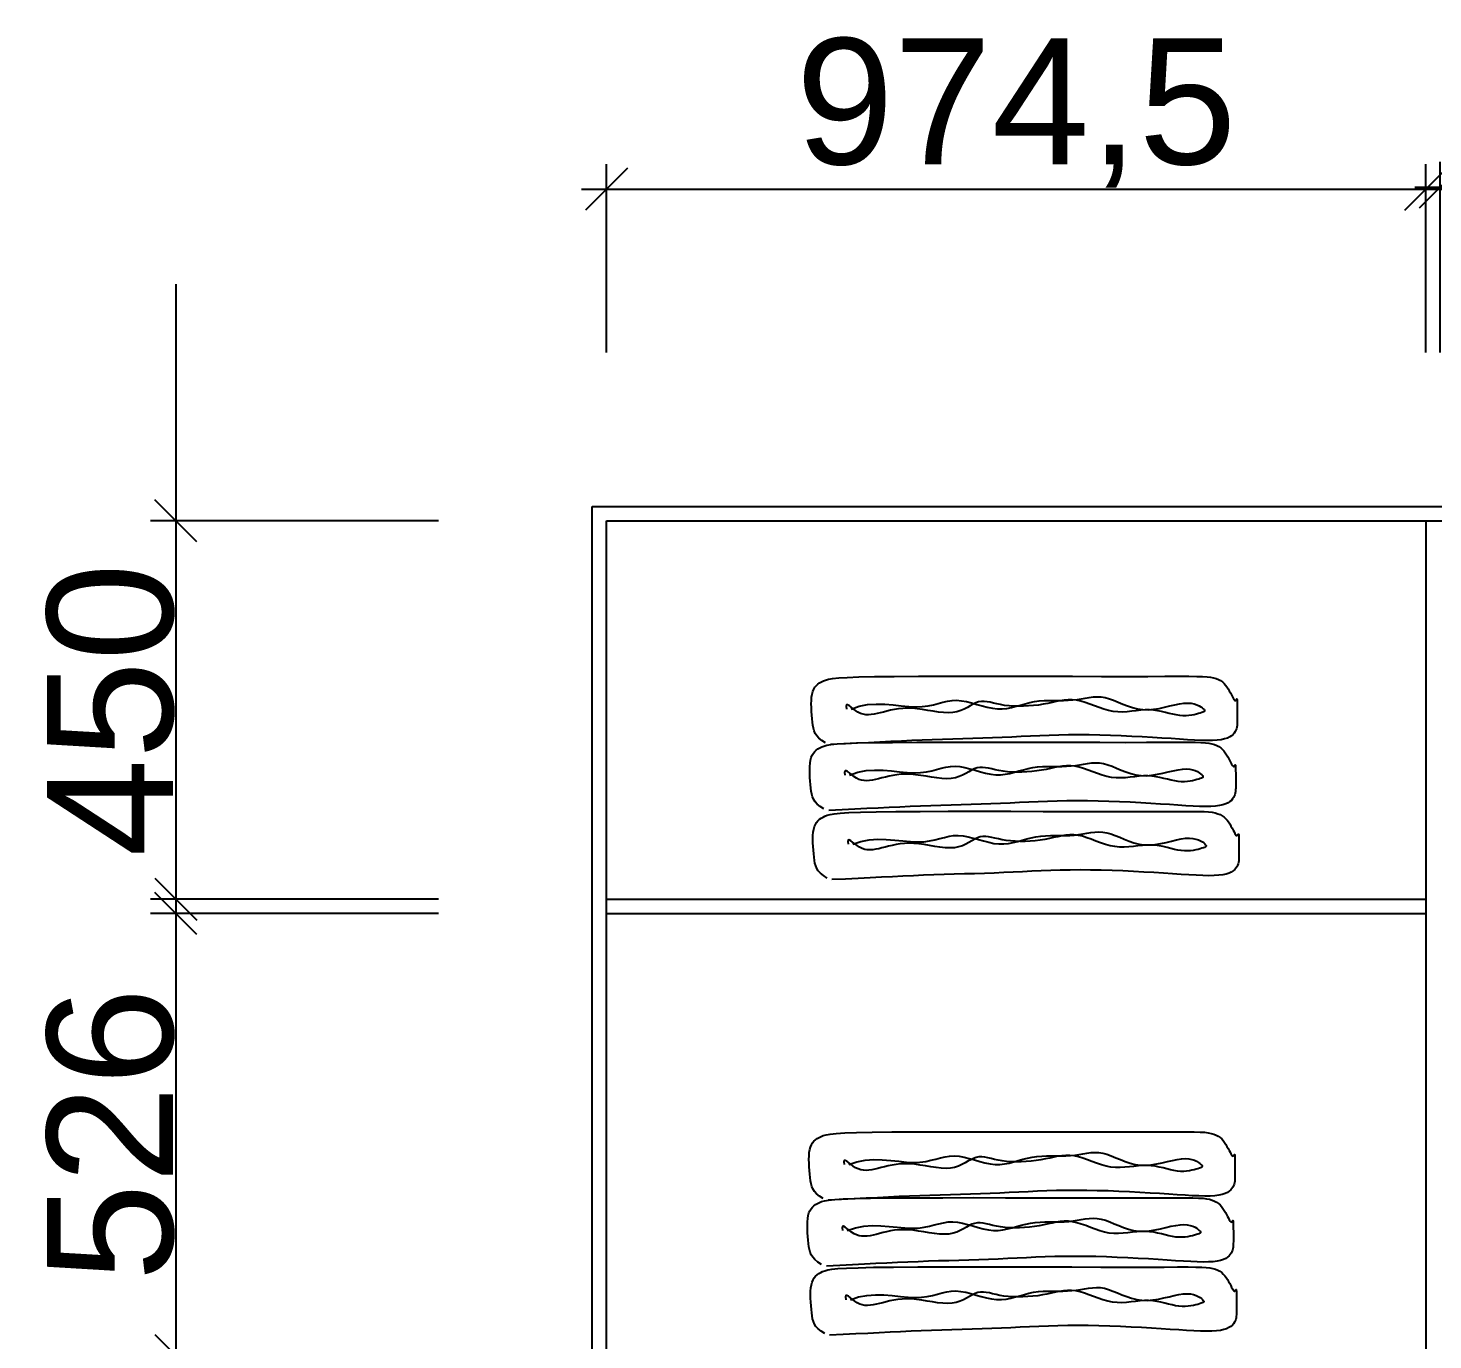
# Model space of a CAD drawing. Header units: millimetres. Extents: x -1666 to 220555, y -7114 to 28673.
# Drawn here: x 48721 to 50393, y -1415 to 146 of the extents above; entities that cross this region are included whole.
import ezdxf

# ---------------------------------------------------------------- set-up
doc = ezdxf.new("R2010")
doc.units = ezdxf.units.MM
doc.header["$LTSCALE"] = 80
doc.styles.get("Standard").update_dxf_attribs({"font": 'arial.ttf'})
doc.dimstyles.new('ISO-25', dxfattribs={"dimtxt": 150, "dimasz": 50, "dimexe": 30, "dimexo": 200, "dimtad": 1, "dimtxsty": 'Standard', "dimblk": 'OBLIQUE', "dimcen": 2.5, "dimdle": 30, "dimclrd": 3, "dimclre": 3, "dimclrt": 3, "dimadec": 0, "dimazin": 0, "dimtfac": 1, "dimtmove": 0, "dimatfit": 3, "dimfxl": 1, "dimtfillclr": 3, "dimarcsym": 0})

# ---------------------------------------------------------------- blocks, each defined once
blk = doc.blocks.new('_Oblique')
at = {"color": 0, "linetype": 'ByBlock', "lineweight": -2}
blk.add_line((-0.5, -0.5), (0.5, 0.5), dxfattribs=at)
blk = doc.blocks.new('*D254')
at = {"color": 3, "lineweight": -2, "transparency": 16777216}
for p, q in [((48897, -410.1), (48897, -920.1)), ((49209.6, -440.1), (48867, -440.1)), ((49209.6, -890.1), (48867, -890.1))]:
    blk.add_line(p, q, dxfattribs=at)
at = {"layer": 'Defpoints', "color": 0, "transparency": 16777216}
for p in [(49409.6, -440.1), (48897, -890.1), (49409.6, -890.1)]:
    blk.add_point(p, dxfattribs=at)
at = {"color": 3, "lineweight": -2, "transparency": 16777216, "xscale": 50, "yscale": 50, "zscale": 50}
for p, rotation in [((48897, -440.1), 90), ((48897, -890.1), 270)]:
    blk.add_blockref('_Oblique', p, dxfattribs=dict(at, rotation=rotation))
at = {"color": 3, "transparency": 16777216, "insert": (48819.8, -665.1), "char_height": 150, "attachment_point": 5, "rotation": 90}
blk.add_mtext('450', dxfattribs=at)
blk = doc.blocks.new('*D255')
at = {"color": 3, "lineweight": -2, "transparency": 16777216}
for p, q in [((48897, -877.1), (48897, -1463.1)), ((49209.6, -907.1), (48867, -907.1)), ((49209.6, -1433.1), (48867, -1433.1))]:
    blk.add_line(p, q, dxfattribs=at)
at = {"layer": 'Defpoints', "color": 0, "transparency": 16777216}
for p in [(49409.6, -907.1), (48897, -1433.1), (49409.6, -1433.1)]:
    blk.add_point(p, dxfattribs=at)
at = {"color": 3, "lineweight": -2, "transparency": 16777216, "xscale": 50, "yscale": 50, "zscale": 50}
for p, rotation in [((48897, -907.1), 90), ((48897, -1433.1), 270)]:
    blk.add_blockref('_Oblique', p, dxfattribs=dict(at, rotation=rotation))
at = {"color": 3, "transparency": 16777216, "insert": (48819.8, -1170.1), "char_height": 150, "attachment_point": 5, "rotation": 90}
blk.add_mtext('526', dxfattribs=at)
blk = doc.blocks.new('*D268')
at = {"color": 3, "lineweight": -2, "transparency": 16777216}
for p, q in [((49409.6, -240.1), (49409.6, -15.7)), ((50384.1, -240.1), (50384.1, -15.7)), ((49379.6, -45.7), (50414.1, -45.7))]:
    blk.add_line(p, q, dxfattribs=at)
at = {"layer": 'Defpoints', "color": 0, "transparency": 16777216}
for p in [(50384.1, -45.7), (49409.6, -440.1), (50384.1, -440.1)]:
    blk.add_point(p, dxfattribs=at)
at = {"color": 3, "lineweight": -2, "transparency": 16777216, "xscale": 50, "yscale": 50, "zscale": 50, "rotation": 180}
blk.add_blockref('_Oblique', (49409.6, -45.7), dxfattribs=at)
at = {"color": 3, "lineweight": -2, "transparency": 16777216, "xscale": 50, "yscale": 50, "zscale": 50}
blk.add_blockref('_Oblique', (50384.1, -45.7), dxfattribs=at)
at = {"color": 3, "transparency": 16777216, "insert": (49896.8, 45), "char_height": 150, "attachment_point": 5}
blk.add_mtext('974,5', dxfattribs=at)
blk = doc.blocks.new('*D269')
at = {"color": 3, "lineweight": -2, "transparency": 16777216}
for p, q in [((50401.1, -240.1), (50401.1, -13.2)), ((51375.6, -240.1), (51375.6, -13.2)), ((50371.1, -43.2), (51405.6, -43.2))]:
    blk.add_line(p, q, dxfattribs=at)
at = {"layer": 'Defpoints', "color": 0, "transparency": 16777216}
for p in [(51375.6, -43.2), (50401.1, -440.1), (51375.6, -440.1)]:
    blk.add_point(p, dxfattribs=at)
at = {"color": 3, "lineweight": -2, "transparency": 16777216, "xscale": 50, "yscale": 50, "zscale": 50, "rotation": 180}
blk.add_blockref('_Oblique', (50401.1, -43.2), dxfattribs=at)
at = {"color": 3, "lineweight": -2, "transparency": 16777216, "xscale": 50, "yscale": 50, "zscale": 50}
blk.add_blockref('_Oblique', (51375.6, -43.2), dxfattribs=at)
at = {"color": 3, "transparency": 16777216, "insert": (50888.3, 47.5), "char_height": 150, "attachment_point": 5}
blk.add_mtext('974,5', dxfattribs=at)

msp = doc.modelspace()

# ---------------------------------------------------------------- linework, layer by layer
at = {"color": 41, "true_color": 0xf4ee51}
for p, q in [((48897.049, -158.445), (48897.049, -3461.397)), ((49392.576, -3233.143), (49392.576, -423.143)), ((49392.576, -423.143), (51392.576, -423.143)), ((49409.576, -3233.143), (49409.576, -440.143)), ((49409.576, -440.143), (51375.576, -440.143)), ((50384.076, -440.143), (50384.076, -3116.143)), ((49409.576, -890.143), (50384.076, -890.143)), ((49409.576, -907.143), (50384.076, -907.143))]:
    msp.add_line(p, q, dxfattribs=at)
at = {"color": 8}
for points in [[(49670.045, -704.315), (49665.58, -701.481), (49662.134, -698.682), (49659.558, -695.864), (49657.706, -692.973), (49656.429, -689.956), (49655.581, -686.757), (49655.012, -683.322), (49654.577, -679.598), (49654.157, -675.556), (49653.762, -671.274), (49653.43, -666.852), (49653.201, -662.396), (49653.114, -658.007), (49653.209, -653.787), (49653.524, -649.841), (49654.098, -646.27), (49654.962, -643.152), (49656.102, -640.465), (49657.496, -638.158), (49659.121, -636.184), (49660.956, -634.494), (49662.978, -633.039), (49665.165, -631.772), (49667.493, -630.642), (49670.065, -629.612), (49673.473, -628.674), (49678.436, -627.834), (49685.672, -627.094), (49695.898, -626.46), (49709.831, -625.933), (49728.189, -625.519), (49751.69, -625.221), (49780.696, -625.038), (49814.141, -624.952), (49850.606, -624.94), (49888.67, -624.981), (49926.914, -625.053), (49963.918, -625.131), (49998.26, -625.195), (50028.521, -625.221), (50053.621, -625.196), (50073.849, -625.146), (50089.83, -625.103), (50102.193, -625.101), (50111.567, -625.174), (50118.578, -625.355), (50123.856, -625.679), (50128.027, -626.177), (50131.623, -626.88), (50134.789, -627.792), (50137.574, -628.913), (50140.026, -630.244), (50142.195, -631.784), (50144.127, -633.533), (50145.873, -635.491), (50147.481, -637.659), (50148.991, -640.019), (50150.406, -642.483), (50151.725, -644.947), (50152.943, -647.307), (50154.056, -649.457), (50155.061, -651.293), (50155.953, -652.711), (50156.73, -653.605), (50157.39, -653.918), (50157.941, -653.775), (50158.395, -653.348), (50158.763, -652.808), (50159.057, -652.328), (50159.287, -652.081), (50159.464, -652.236), (50159.601, -652.968), (50159.706, -654.396), (50159.785, -656.441), (50159.842, -658.972), (50159.88, -661.858), (50159.903, -664.968), (50159.914, -668.171), (50159.919, -671.338), (50159.919, -674.336), (50159.914, -677.063), (50159.88, -679.528), (50159.785, -681.77), (50159.601, -683.824), (50159.297, -685.729), (50158.843, -687.522), (50158.21, -689.24), (50157.368, -690.92), (50156.28, -692.588), (50154.881, -694.219), (50153.102, -695.775), (50150.87, -697.219), (50148.115, -698.513), (50144.765, -699.621), (50140.751, -700.504), (50136, -701.126), (50130.456, -701.461), (50124.12, -701.534), (50117.006, -701.384), (50109.13, -701.046), (50100.506, -700.559), (50091.15, -699.96), (50081.077, -699.286), (50070.3, -698.574), (50058.857, -697.861), (50046.864, -697.169), (50034.46, -696.523), (50021.783, -695.943), (50008.972, -695.454), (49996.164, -695.076), (49983.499, -694.833), (49971.114, -694.747), (49959.111, -694.832), (49947.448, -695.066), (49936.047, -695.42), (49924.829, -695.864), (49913.716, -696.367), (49902.629, -696.9), (49891.489, -697.433), (49880.219, -697.937), (49868.757, -698.388), (49857.111, -698.794), (49845.309, -699.17), (49833.376, -699.531), (49821.338, -699.893), (49809.222, -700.269), (49797.054, -700.675), (49784.859, -701.126), (49772.638, -701.633), (49760.282, -702.192), (49747.657, -702.797), (49734.628, -703.438), (49721.061, -704.11), (49706.821, -704.804), (49691.774, -705.512), (49675.785, -706.229)], [(49700.662, -664.13), (49710.23, -660.711), (49720.161, -658.84), (49730.279, -658.185), (49740.408, -658.409), (49750.373, -659.18), (49759.998, -660.161), (49769.106, -661.019), (49777.524, -661.419), (49785.127, -661.116), (49792.005, -660.221), (49798.3, -658.933), (49804.154, -657.452), (49809.709, -655.98), (49815.107, -654.714), (49820.491, -653.856), (49826.001, -653.605), (49831.747, -654.096), (49837.702, -655.2), (49843.806, -656.722), (49850, -658.469), (49856.224, -660.246), (49862.419, -661.858), (49868.523, -663.111), (49874.478, -663.811), (49880.241, -663.82), (49885.84, -663.228), (49891.319, -662.18), (49896.723, -660.821), (49902.098, -659.298), (49907.487, -657.756), (49912.936, -656.342), (49918.49, -655.2), (49924.178, -654.438), (49929.967, -654.004), (49935.808, -653.81), (49941.652, -653.765), (49947.452, -653.78), (49953.159, -653.765), (49958.723, -653.63), (49964.097, -653.286), (49969.248, -652.679), (49974.208, -651.896), (49979.026, -651.061), (49983.751, -650.297), (49988.431, -649.727), (49993.115, -649.474), (49997.851, -649.663), (50002.688, -650.416), (50007.667, -651.805), (50012.804, -653.69), (50018.104, -655.882), (50023.577, -658.19), (50029.23, -660.423), (50035.069, -662.391), (50041.102, -663.903), (50047.338, -664.768), (50053.765, -664.858), (50060.304, -664.29), (50066.858, -663.243), (50073.33, -661.898), (50079.623, -660.432), (50085.639, -659.027), (50091.281, -657.861), (50096.453, -657.114), (50101.076, -656.917), (50105.153, -657.218), (50108.708, -657.915), (50111.761, -658.908), (50114.336, -660.094), (50116.455, -661.374), (50118.141, -662.647), (50119.415, -663.811), (50120.298, -664.789), (50120.796, -665.595), (50120.912, -666.267), (50120.651, -666.841), (50120.017, -667.355), (50119.012, -667.848), (50117.641, -668.355), (50115.907, -668.914), (50113.819, -669.548), (50111.397, -670.215), (50108.67, -670.859), (50105.662, -671.426), (50102.4, -671.857), (50098.909, -672.098), (50095.217, -672.093), (50091.35, -671.784), (50087.329, -671.143), (50083.162, -670.245), (50078.854, -669.189), (50074.407, -668.077), (50069.825, -667.01), (50065.113, -666.088), (50060.273, -665.414), (50055.311, -665.087), (50050.23, -665.169), (50045.04, -665.565), (50039.754, -666.141), (50034.381, -666.761), (50028.934, -667.292), (50023.423, -667.598), (50017.86, -667.546), (50012.255, -667), (50006.624, -665.875), (50000.988, -664.28), (49995.375, -662.37), (49989.811, -660.303), (49984.321, -658.236), (49978.932, -656.326), (49973.671, -654.73), (49968.562, -653.605), (49963.619, -653.065), (49958.795, -653.052), (49954.031, -653.465), (49949.267, -654.203), (49944.443, -655.166), (49939.5, -656.252), (49934.377, -657.36), (49929.015, -658.389), (49923.379, -659.255), (49917.533, -659.934), (49911.569, -660.419), (49905.574, -660.702), (49899.639, -660.775), (49893.853, -660.632), (49888.307, -660.264), (49883.089, -659.665), (49878.267, -658.846), (49873.815, -657.896), (49869.685, -656.924), (49865.827, -656.037), (49862.194, -655.345), (49858.736, -654.956), (49855.405, -654.978), (49852.153, -655.519), (49848.928, -656.643), (49845.665, -658.23), (49842.297, -660.116), (49838.758, -662.137), (49834.979, -664.128), (49830.894, -665.924), (49826.436, -667.362), (49821.536, -668.276), (49816.156, -668.554), (49810.373, -668.286), (49804.291, -667.615), (49798.015, -666.681), (49791.649, -665.629), (49785.298, -664.598), (49779.066, -663.733), (49773.059, -663.173), (49767.36, -663.027), (49761.971, -663.258), (49756.874, -663.796), (49752.049, -664.569), (49747.479, -665.506), (49743.144, -666.537), (49739.026, -667.59), (49735.106, -668.595), (49731.366, -669.483), (49727.786, -670.197), (49724.348, -670.683), (49721.033, -670.887), (49717.824, -670.755), (49714.7, -670.232), (49711.643, -669.264), (49708.635, -667.798), (49705.678, -665.842), (49702.859, -663.659), (49700.287, -661.578), (49698.071, -659.924), (49696.317, -659.026), (49695.135, -659.209), (49694.634, -660.802), (49694.921, -664.13)], [(49668.131, -782.772), (49663.666, -779.937), (49660.22, -777.138), (49657.645, -774.32), (49655.793, -771.43), (49654.516, -768.412), (49653.667, -765.213), (49653.099, -761.779), (49652.663, -758.055), (49652.244, -754.013), (49651.848, -749.73), (49651.517, -745.309), (49651.288, -740.853), (49651.201, -736.463), (49651.295, -732.244), (49651.61, -728.297), (49652.185, -724.727), (49653.048, -721.609), (49654.188, -718.921), (49655.582, -716.615), (49657.208, -714.641), (49659.043, -712.951), (49661.065, -711.496), (49663.251, -710.228), (49665.58, -709.099), (49668.151, -708.068), (49671.56, -707.131), (49676.523, -706.29), (49683.759, -705.551), (49693.984, -704.916), (49707.917, -704.39), (49726.276, -703.976), (49749.777, -703.677), (49778.782, -703.494), (49812.227, -703.408), (49848.692, -703.397), (49886.757, -703.438), (49925.001, -703.509), (49962.004, -703.588), (49996.346, -703.651), (50026.607, -703.677), (50051.708, -703.653), (50071.935, -703.603), (50087.916, -703.56), (50100.28, -703.558), (50109.653, -703.631), (50116.665, -703.812), (50121.942, -704.135), (50126.113, -704.634), (50129.709, -705.337), (50132.875, -706.249), (50135.66, -707.37), (50138.113, -708.7), (50140.281, -710.24), (50142.214, -711.989), (50143.96, -713.948), (50145.568, -716.116), (50147.077, -718.475), (50148.493, -720.939), (50149.812, -723.404), (50151.029, -725.763), (50152.142, -727.913), (50153.147, -729.75), (50154.04, -731.168), (50154.817, -732.062), (50155.476, -732.375), (50156.028, -732.231), (50156.482, -731.804), (50156.85, -731.265), (50157.143, -730.785), (50157.373, -730.537), (50157.551, -730.693), (50157.687, -731.424), (50157.792, -732.852), (50157.871, -734.897), (50157.928, -737.428), (50157.966, -740.314), (50157.989, -743.424), (50158.001, -746.628), (50158.005, -749.794), (50158.006, -752.792), (50158.001, -755.52), (50157.966, -757.985), (50157.871, -760.226), (50157.687, -762.281), (50157.383, -764.185), (50156.93, -765.978), (50156.297, -767.696), (50155.454, -769.377), (50154.366, -771.045), (50152.968, -772.676), (50151.188, -774.232), (50148.956, -775.676), (50146.201, -776.97), (50142.852, -778.078), (50138.837, -778.961), (50134.086, -779.582), (50128.542, -779.918), (50122.206, -779.991), (50115.093, -779.84), (50107.216, -779.503), (50098.593, -779.016), (50089.237, -778.416), (50079.163, -777.742), (50068.387, -777.031), (50056.943, -776.317), (50044.951, -775.626), (50032.547, -774.979), (50019.87, -774.4), (50007.058, -773.91), (49994.251, -773.533), (49981.585, -773.29), (49969.2, -773.204), (49957.197, -773.289), (49945.534, -773.523), (49934.133, -773.877), (49922.915, -774.32), (49911.802, -774.823), (49900.715, -775.357), (49889.576, -775.89), (49878.305, -776.393), (49866.843, -776.844), (49855.198, -777.25), (49843.396, -777.627), (49831.463, -777.988), (49819.425, -778.349), (49807.309, -778.725), (49795.14, -779.131), (49782.946, -779.582), (49770.724, -780.09), (49758.368, -780.649), (49745.743, -781.253), (49732.714, -781.895), (49719.147, -782.566), (49704.908, -783.26), (49689.861, -783.969), (49673.872, -784.685)], [(49698.748, -742.587), (49708.317, -739.167), (49718.248, -737.297), (49728.366, -736.641), (49738.495, -736.866), (49748.459, -737.636), (49758.084, -738.618), (49767.193, -739.476), (49775.61, -739.876), (49783.213, -739.573), (49790.092, -738.677), (49796.387, -737.389), (49802.241, -735.909), (49807.796, -734.436), (49813.194, -733.171), (49818.577, -732.313), (49824.087, -732.062), (49829.833, -732.553), (49835.788, -733.657), (49841.893, -735.179), (49848.087, -736.926), (49854.311, -738.702), (49860.505, -740.314), (49866.61, -741.568), (49872.565, -742.268), (49878.328, -742.277), (49883.926, -741.685), (49889.405, -740.636), (49894.81, -739.278), (49900.184, -737.755), (49905.574, -736.213), (49911.023, -734.798), (49916.577, -733.657), (49922.264, -732.894), (49928.053, -732.461), (49933.894, -732.266), (49939.739, -732.221), (49945.539, -732.236), (49951.245, -732.221), (49956.81, -732.087), (49962.184, -731.743), (49967.334, -731.136), (49972.295, -730.353), (49977.113, -729.517), (49981.838, -728.753), (49986.517, -728.183), (49991.201, -727.931), (49995.937, -728.12), (50000.774, -728.873), (50005.753, -730.261), (50010.89, -732.147), (50016.191, -734.339), (50021.664, -736.647), (50027.316, -738.88), (50033.155, -740.848), (50039.189, -742.359), (50045.424, -743.225), (50051.851, -743.314), (50058.39, -742.746), (50064.945, -741.7), (50071.417, -740.354), (50077.709, -738.889), (50083.725, -737.484), (50089.368, -736.318), (50094.539, -735.57), (50099.162, -735.374), (50103.24, -735.675), (50106.794, -736.372), (50109.848, -737.364), (50112.423, -738.551), (50114.542, -739.831), (50116.227, -741.104), (50117.502, -742.268), (50118.385, -743.246), (50118.882, -744.052), (50118.999, -744.723), (50118.738, -745.298), (50118.103, -745.812), (50117.098, -746.304), (50115.727, -746.811), (50113.994, -747.371), (50111.905, -748.004), (50109.484, -748.671), (50106.756, -749.316), (50103.748, -749.882), (50100.486, -750.314), (50096.996, -750.555), (50093.304, -750.549), (50089.436, -750.241), (50085.415, -749.6), (50081.249, -748.701), (50076.94, -747.645), (50072.493, -746.533), (50067.912, -745.466), (50063.199, -744.545), (50058.36, -743.87), (50053.397, -743.543), (50048.316, -743.626), (50043.127, -744.022), (50037.84, -744.597), (50032.468, -745.218), (50027.02, -745.749), (50021.509, -746.055), (50015.946, -746.003), (50010.342, -745.457), (50004.71, -744.332), (49999.075, -742.736), (49993.462, -740.826), (49987.897, -738.76), (49982.408, -736.693), (49977.019, -734.783), (49971.757, -733.187), (49966.649, -732.062), (49961.705, -731.522), (49956.881, -731.509), (49952.117, -731.922), (49947.353, -732.66), (49942.53, -733.622), (49937.586, -734.708), (49932.463, -735.816), (49927.101, -736.846), (49921.465, -737.712), (49915.62, -738.391), (49909.655, -738.875), (49903.66, -739.158), (49897.725, -739.232), (49891.939, -739.088), (49886.393, -738.721), (49881.176, -738.122), (49876.354, -737.303), (49871.902, -736.353), (49867.771, -735.38), (49863.914, -734.494), (49860.28, -733.802), (49856.822, -733.412), (49853.492, -733.434), (49850.24, -733.976), (49847.014, -735.099), (49843.751, -736.686), (49840.384, -738.573), (49836.844, -740.593), (49833.066, -742.584), (49828.981, -744.381), (49824.522, -745.818), (49819.622, -746.733), (49814.243, -747.011), (49808.46, -746.743), (49802.378, -746.071), (49796.101, -745.138), (49789.735, -744.085), (49783.384, -743.055), (49777.152, -742.189), (49771.145, -741.63), (49765.446, -741.484), (49760.057, -741.715), (49754.96, -742.252), (49750.136, -743.025), (49745.565, -743.963), (49741.231, -744.994), (49737.113, -746.047), (49733.193, -747.052), (49729.452, -747.94), (49725.872, -748.654), (49722.434, -749.14), (49719.12, -749.344), (49715.91, -749.212), (49712.786, -748.689), (49709.73, -747.721), (49706.722, -746.254), (49703.765, -744.298), (49700.946, -742.116), (49698.374, -740.034), (49696.157, -738.381), (49694.403, -737.482), (49693.222, -737.666), (49692.72, -739.258), (49693.008, -742.587)], [(49671.958, -865.056), (49667.494, -862.221), (49664.047, -859.422), (49661.472, -856.604), (49659.62, -853.714), (49658.343, -850.696), (49657.494, -847.497), (49656.926, -844.063), (49656.49, -840.339), (49656.071, -836.297), (49655.675, -832.014), (49655.344, -827.593), (49655.115, -823.136), (49655.028, -818.747), (49655.122, -814.528), (49655.437, -810.581), (49656.012, -807.01), (49656.875, -803.893), (49658.015, -801.205), (49659.409, -798.898), (49661.035, -796.924), (49662.87, -795.234), (49664.892, -793.78), (49667.078, -792.512), (49669.407, -791.383), (49671.978, -790.352), (49675.387, -789.414), (49680.35, -788.574), (49687.586, -787.835), (49697.811, -787.2), (49711.745, -786.674), (49730.103, -786.259), (49753.604, -785.961), (49782.609, -785.778), (49816.054, -785.692), (49852.519, -785.681), (49890.584, -785.722), (49928.828, -785.793), (49965.831, -785.871), (50000.173, -785.935), (50030.434, -785.961), (50055.535, -785.937), (50075.762, -785.886), (50091.743, -785.843), (50104.107, -785.841), (50113.48, -785.914), (50120.492, -786.096), (50125.769, -786.419), (50129.94, -786.918), (50133.536, -787.62), (50136.702, -788.532), (50139.487, -789.654), (50141.94, -790.984), (50144.108, -792.524), (50146.041, -794.273), (50147.787, -796.232), (50149.395, -798.399), (50150.904, -800.759), (50152.32, -803.223), (50153.639, -805.687), (50154.856, -808.047), (50155.97, -810.197), (50156.974, -812.034), (50157.867, -813.451), (50158.644, -814.346), (50159.303, -814.658), (50159.855, -814.515), (50160.309, -814.088), (50160.677, -813.548), (50160.97, -813.069), (50161.2, -812.821), (50161.378, -812.977), (50161.514, -813.708), (50161.619, -815.136), (50161.698, -817.181), (50161.755, -819.712), (50161.793, -822.598), (50161.816, -825.708), (50161.828, -828.912), (50161.832, -832.078), (50161.833, -835.076), (50161.828, -837.803), (50161.793, -840.269), (50161.698, -842.51), (50161.514, -844.564), (50161.21, -846.469), (50160.757, -848.262), (50160.124, -849.98), (50159.282, -851.66), (50158.193, -853.329), (50156.795, -854.959), (50155.015, -856.515), (50152.783, -857.959), (50150.028, -859.254), (50146.679, -860.361), (50142.664, -861.245), (50137.913, -861.866), (50132.369, -862.201), (50126.033, -862.275), (50118.92, -862.124), (50111.044, -861.787), (50102.42, -861.299), (50093.064, -860.7), (50082.99, -860.026), (50072.214, -859.315), (50060.771, -858.601), (50048.778, -857.91), (50036.374, -857.263), (50023.697, -856.684), (50010.886, -856.194), (49998.078, -855.817), (49985.412, -855.574), (49973.027, -855.488), (49961.024, -855.572), (49949.362, -855.807), (49937.961, -856.16), (49926.743, -856.604), (49915.629, -857.107), (49904.542, -857.64), (49893.403, -858.174), (49882.132, -858.677), (49870.67, -859.128), (49859.025, -859.534), (49847.223, -859.91), (49835.29, -860.272), (49823.252, -860.633), (49811.136, -861.009), (49798.967, -861.415), (49786.773, -861.866), (49774.551, -862.373), (49762.195, -862.933), (49749.57, -863.537), (49736.541, -864.178), (49722.974, -864.85), (49708.735, -865.544), (49693.688, -866.253), (49677.699, -866.969)], [(49702.575, -824.87), (49712.144, -821.451), (49722.075, -819.581), (49732.193, -818.925), (49742.322, -819.15), (49752.287, -819.92), (49761.911, -820.901), (49771.02, -821.759), (49779.437, -822.16), (49787.041, -821.856), (49793.919, -820.961), (49800.214, -819.673), (49806.068, -818.193), (49811.623, -816.72), (49817.021, -815.455), (49822.404, -814.596), (49827.914, -814.346), (49833.66, -814.837), (49839.615, -815.94), (49845.72, -817.463), (49851.914, -819.209), (49858.138, -820.986), (49864.332, -822.598), (49870.437, -823.851), (49876.392, -824.552), (49882.155, -824.561), (49887.754, -823.968), (49893.233, -822.92), (49898.637, -821.562), (49904.011, -820.039), (49909.401, -818.497), (49914.85, -817.082), (49920.404, -815.94), (49926.092, -815.178), (49931.88, -814.744), (49937.721, -814.55), (49943.566, -814.505), (49949.366, -814.52), (49955.072, -814.505), (49960.637, -814.371), (49966.011, -814.027), (49971.162, -813.42), (49976.122, -812.637), (49980.94, -811.801), (49985.665, -811.037), (49990.345, -810.467), (49995.028, -810.215), (49999.764, -810.403), (50004.601, -811.156), (50009.581, -812.545), (50014.717, -814.43), (50020.018, -816.623), (50025.491, -818.93), (50031.143, -821.164), (50036.982, -823.131), (50043.016, -824.643), (50049.251, -825.508), (50055.678, -825.598), (50062.218, -825.03), (50068.772, -823.983), (50075.244, -822.638), (50081.536, -821.173), (50087.552, -819.768), (50093.195, -818.601), (50098.366, -817.854), (50102.989, -817.658), (50107.067, -817.959), (50110.621, -818.656), (50113.675, -819.648), (50116.25, -820.835), (50118.369, -822.115), (50120.055, -823.387), (50121.329, -824.552), (50122.212, -825.529), (50122.709, -826.336), (50122.826, -827.007), (50122.565, -827.581), (50121.93, -828.096), (50120.925, -828.588), (50119.554, -829.095), (50117.821, -829.654), (50115.732, -830.288), (50113.311, -830.955), (50110.583, -831.6), (50107.575, -832.166), (50104.313, -832.598), (50100.823, -832.839), (50097.131, -832.833), (50093.263, -832.525), (50089.242, -831.884), (50085.076, -830.985), (50080.767, -829.929), (50076.32, -828.817), (50071.739, -827.75), (50067.026, -826.829), (50062.187, -826.154), (50057.224, -825.827), (50052.143, -825.909), (50046.954, -826.306), (50041.667, -826.881), (50036.295, -827.502), (50030.847, -828.032), (50025.336, -828.339), (50019.773, -828.286), (50014.169, -827.741), (50008.537, -826.616), (50002.902, -825.02), (49997.289, -823.11), (49991.724, -821.043), (49986.235, -818.976), (49980.846, -817.067), (49975.584, -815.471), (49970.476, -814.346), (49965.532, -813.806), (49960.709, -813.793), (49955.945, -814.206), (49951.181, -814.944), (49946.357, -815.906), (49941.413, -816.992), (49936.291, -818.1), (49930.929, -819.13), (49925.292, -819.996), (49919.447, -820.675), (49913.482, -821.159), (49907.487, -821.442), (49901.552, -821.515), (49895.767, -821.372), (49890.22, -821.005), (49885.003, -820.405), (49880.181, -819.586), (49875.729, -818.636), (49871.598, -817.664), (49867.741, -816.778), (49864.107, -816.086), (49860.65, -815.696), (49857.319, -815.718), (49854.067, -816.259), (49850.841, -817.383), (49847.578, -818.97), (49844.211, -820.856), (49840.672, -822.877), (49836.893, -824.868), (49832.808, -826.664), (49828.349, -828.102), (49823.449, -829.017), (49818.07, -829.294), (49812.287, -829.026), (49806.205, -828.355), (49799.928, -827.422), (49793.562, -826.369), (49787.211, -825.339), (49780.98, -824.473), (49774.972, -823.914), (49769.273, -823.767), (49763.885, -823.998), (49758.787, -824.536), (49753.963, -825.309), (49749.393, -826.246), (49745.058, -827.277), (49740.94, -828.331), (49737.02, -829.335), (49733.279, -830.223), (49729.699, -830.938), (49726.262, -831.424), (49722.947, -831.628), (49719.737, -831.495), (49716.613, -830.972), (49713.557, -830.005), (49710.549, -828.538), (49707.592, -826.582), (49704.773, -824.4), (49702.201, -822.318), (49699.984, -820.665), (49698.231, -819.766), (49697.049, -819.949), (49696.548, -821.542), (49696.835, -824.87)], [(49667.244, -1246.231), (49662.779, -1243.397), (49659.333, -1240.598), (49656.758, -1237.78), (49654.905, -1234.889), (49653.629, -1231.871), (49652.78, -1228.673), (49652.212, -1225.238), (49651.776, -1221.514), (49651.356, -1217.472), (49650.961, -1213.19), (49650.629, -1208.768), (49650.4, -1204.312), (49650.314, -1199.923), (49650.408, -1195.703), (49650.723, -1191.757), (49651.297, -1188.186), (49652.161, -1185.068), (49653.301, -1182.38), (49654.695, -1180.074), (49656.321, -1178.1), (49658.156, -1176.41), (49660.178, -1174.955), (49662.364, -1173.688), (49664.692, -1172.558), (49667.264, -1171.528), (49670.672, -1170.59), (49675.636, -1169.75), (49682.871, -1169.01), (49693.097, -1168.376), (49707.03, -1167.849), (49725.389, -1167.435), (49748.89, -1167.137), (49777.895, -1166.953), (49811.34, -1166.868), (49847.805, -1166.856), (49885.87, -1166.897), (49924.114, -1166.968), (49961.117, -1167.047), (49995.459, -1167.11), (50025.72, -1167.137), (50050.821, -1167.112), (50071.048, -1167.062), (50087.029, -1167.019), (50099.393, -1167.017), (50108.766, -1167.09), (50115.778, -1167.271), (50121.055, -1167.594), (50125.226, -1168.093), (50128.822, -1168.796), (50131.988, -1169.708), (50134.773, -1170.829), (50137.225, -1172.16), (50139.394, -1173.7), (50141.327, -1175.449), (50143.073, -1177.407), (50144.68, -1179.575), (50146.19, -1181.934), (50147.606, -1184.399), (50148.924, -1186.863), (50150.142, -1189.222), (50151.255, -1191.373), (50152.26, -1193.209), (50153.153, -1194.627), (50153.929, -1195.521), (50154.589, -1195.834), (50155.14, -1195.691), (50155.594, -1195.263), (50155.963, -1194.724), (50156.256, -1194.244), (50156.486, -1193.996), (50156.663, -1194.152), (50156.8, -1194.883), (50156.905, -1196.312), (50156.984, -1198.357), (50157.041, -1200.888), (50157.079, -1203.774), (50157.102, -1206.884), (50157.114, -1210.087), (50157.118, -1213.254), (50157.119, -1216.252), (50157.114, -1218.979), (50157.079, -1221.444), (50156.984, -1223.686), (50156.8, -1225.74), (50156.496, -1227.645), (50156.042, -1229.437), (50155.409, -1231.155), (50154.567, -1232.836), (50153.479, -1234.504), (50152.081, -1236.135), (50150.301, -1237.691), (50148.069, -1239.135), (50145.314, -1240.429), (50141.965, -1241.537), (50137.95, -1242.42), (50133.199, -1243.042), (50127.655, -1243.377), (50121.319, -1243.45), (50114.205, -1243.3), (50106.329, -1242.962), (50097.706, -1242.475), (50088.35, -1241.876), (50078.276, -1241.202), (50067.5, -1240.49), (50056.056, -1239.777), (50044.063, -1239.085), (50031.659, -1238.439), (50018.983, -1237.859), (50006.171, -1237.37), (49993.364, -1236.992), (49980.698, -1236.749), (49968.313, -1236.663), (49956.31, -1236.748), (49944.647, -1236.982), (49933.246, -1237.336), (49922.028, -1237.779), (49910.915, -1238.283), (49899.828, -1238.816), (49888.688, -1239.349), (49877.418, -1239.853), (49865.956, -1240.303), (49854.311, -1240.71), (49842.508, -1241.086), (49830.575, -1241.447), (49818.538, -1241.808), (49806.421, -1242.185), (49794.253, -1242.591), (49782.058, -1243.042), (49769.837, -1243.549), (49757.481, -1244.108), (49744.856, -1244.712), (49731.827, -1245.354), (49718.26, -1246.026), (49704.02, -1246.719), (49688.973, -1247.428), (49672.985, -1248.145)], [(49697.861, -1206.046), (49707.43, -1202.627), (49717.361, -1200.756), (49727.478, -1200.101), (49737.608, -1200.325), (49747.572, -1201.095), (49757.197, -1202.077), (49766.306, -1202.935), (49774.723, -1203.335), (49782.326, -1203.032), (49789.204, -1202.137), (49795.499, -1200.849), (49801.353, -1199.368), (49806.909, -1197.896), (49812.307, -1196.63), (49817.69, -1195.772), (49823.2, -1195.521), (49828.946, -1196.012), (49834.901, -1197.116), (49841.005, -1198.638), (49847.2, -1200.385), (49853.424, -1202.162), (49859.618, -1203.774), (49865.722, -1205.027), (49871.677, -1205.727), (49877.44, -1205.736), (49883.039, -1205.144), (49888.518, -1204.096), (49893.923, -1202.737), (49899.297, -1201.214), (49904.686, -1199.672), (49910.136, -1198.258), (49915.689, -1197.116), (49921.377, -1196.354), (49927.166, -1195.92), (49933.007, -1195.726), (49938.852, -1195.681), (49944.652, -1195.696), (49950.358, -1195.681), (49955.922, -1195.546), (49961.296, -1195.202), (49966.447, -1194.595), (49971.407, -1193.812), (49976.226, -1192.977), (49980.95, -1192.212), (49985.63, -1191.642), (49990.314, -1191.39), (49995.05, -1191.579), (49999.887, -1192.332), (50004.866, -1193.721), (50010.003, -1195.606), (50015.304, -1197.798), (50020.777, -1200.106), (50026.429, -1202.339), (50032.268, -1204.307), (50038.301, -1205.819), (50044.537, -1206.684), (50050.964, -1206.774), (50057.503, -1206.205), (50064.057, -1205.159), (50070.529, -1203.814), (50076.822, -1202.348), (50082.838, -1200.943), (50088.48, -1199.777), (50093.652, -1199.03), (50098.275, -1198.833), (50102.353, -1199.134), (50105.907, -1199.831), (50108.96, -1200.824), (50111.535, -1202.01), (50113.655, -1203.29), (50115.34, -1204.563), (50116.615, -1205.727), (50117.497, -1206.705), (50117.995, -1207.511), (50118.112, -1208.183), (50117.851, -1208.757), (50117.216, -1209.271), (50116.211, -1209.764), (50114.84, -1210.271), (50113.106, -1210.83), (50111.018, -1211.463), (50108.597, -1212.131), (50105.869, -1212.775), (50102.861, -1213.342), (50099.599, -1213.773), (50096.109, -1214.014), (50092.417, -1214.009), (50088.549, -1213.7), (50084.528, -1213.059), (50080.361, -1212.16), (50076.053, -1211.105), (50071.606, -1209.993), (50067.024, -1208.926), (50062.312, -1208.004), (50057.473, -1207.33), (50052.51, -1207.003), (50047.429, -1207.085), (50042.239, -1207.481), (50036.953, -1208.057), (50031.58, -1208.677), (50026.133, -1209.208), (50020.622, -1209.514), (50015.059, -1209.462), (50009.455, -1208.916), (50003.823, -1207.791), (49998.187, -1206.196), (49992.574, -1204.286), (49987.01, -1202.219), (49981.52, -1200.152), (49976.131, -1198.242), (49970.87, -1196.646), (49965.761, -1195.521), (49960.818, -1194.981), (49955.994, -1194.968), (49951.23, -1195.381), (49946.466, -1196.119), (49941.642, -1197.082), (49936.699, -1198.167), (49931.576, -1199.276), (49926.214, -1200.305), (49920.578, -1201.171), (49914.733, -1201.85), (49908.768, -1202.335), (49902.773, -1202.618), (49896.838, -1202.691), (49891.052, -1202.548), (49885.506, -1202.18), (49880.288, -1201.581), (49875.466, -1200.762), (49871.015, -1199.812), (49866.884, -1198.84), (49863.026, -1197.953), (49859.393, -1197.261), (49855.935, -1196.872), (49852.604, -1196.894), (49849.352, -1197.435), (49846.127, -1198.559), (49842.864, -1200.146), (49839.497, -1202.032), (49835.957, -1204.053), (49832.179, -1206.044), (49828.094, -1207.84), (49823.635, -1209.278), (49818.735, -1210.192), (49813.356, -1210.47), (49807.573, -1210.202), (49801.49, -1209.531), (49795.214, -1208.597), (49788.848, -1207.545), (49782.497, -1206.514), (49776.265, -1205.649), (49770.258, -1205.089), (49764.559, -1204.943), (49759.17, -1205.174), (49754.073, -1205.711), (49749.248, -1206.485), (49744.678, -1207.422), (49740.343, -1208.453), (49736.225, -1209.506), (49732.305, -1210.511), (49728.565, -1211.399), (49724.985, -1212.113), (49721.547, -1212.599), (49718.233, -1212.803), (49715.023, -1212.671), (49711.899, -1212.148), (49708.842, -1211.18), (49705.834, -1209.714), (49702.877, -1207.757), (49700.059, -1205.575), (49697.487, -1203.494), (49695.27, -1201.84), (49693.516, -1200.942), (49692.335, -1201.125), (49691.833, -1202.718), (49692.12, -1206.046)], [(49665.33, -1324.688), (49660.866, -1321.853), (49657.419, -1319.054), (49654.844, -1316.236), (49652.992, -1313.346), (49651.715, -1310.328), (49650.866, -1307.129), (49650.298, -1303.695), (49649.862, -1299.971), (49649.443, -1295.929), (49649.048, -1291.646), (49648.716, -1287.225), (49648.487, -1282.768), (49648.4, -1278.379), (49648.494, -1274.16), (49648.809, -1270.213), (49649.384, -1266.643), (49650.247, -1263.525), (49651.387, -1260.837), (49652.781, -1258.53), (49654.407, -1256.556), (49656.242, -1254.866), (49658.264, -1253.412), (49660.45, -1252.144), (49662.779, -1251.015), (49665.35, -1249.984), (49668.759, -1249.047), (49673.722, -1248.206), (49680.958, -1247.467), (49691.183, -1246.832), (49705.117, -1246.306), (49723.475, -1245.892), (49746.976, -1245.593), (49775.981, -1245.41), (49809.426, -1245.324), (49845.891, -1245.313), (49883.956, -1245.354), (49922.2, -1245.425), (49959.203, -1245.504), (49993.546, -1245.567), (50023.806, -1245.593), (50048.907, -1245.569), (50069.134, -1245.518), (50085.115, -1245.476), (50097.479, -1245.474), (50106.852, -1245.547), (50113.864, -1245.728), (50119.141, -1246.051), (50123.312, -1246.55), (50126.908, -1247.253), (50130.075, -1248.165), (50132.86, -1249.286), (50135.312, -1250.616), (50137.48, -1252.156), (50139.413, -1253.905), (50141.159, -1255.864), (50142.767, -1258.031), (50144.276, -1260.391), (50145.692, -1262.855), (50147.011, -1265.32), (50148.229, -1267.679), (50149.342, -1269.829), (50150.346, -1271.666), (50151.239, -1273.083), (50152.016, -1273.978), (50152.675, -1274.291), (50153.227, -1274.147), (50153.681, -1273.72), (50154.049, -1273.181), (50154.342, -1272.701), (50154.572, -1272.453), (50154.75, -1272.609), (50154.886, -1273.34), (50154.991, -1274.768), (50155.071, -1276.813), (50155.127, -1279.344), (50155.165, -1282.23), (50155.188, -1285.34), (50155.2, -1288.544), (50155.204, -1291.71), (50155.205, -1294.708), (50155.2, -1297.435), (50155.165, -1299.901), (50155.071, -1302.142), (50154.886, -1304.196), (50154.582, -1306.101), (50154.129, -1307.894), (50153.496, -1309.612), (50152.654, -1311.293), (50151.565, -1312.961), (50150.167, -1314.592), (50148.387, -1316.148), (50146.155, -1317.592), (50143.4, -1318.886), (50140.051, -1319.993), (50136.036, -1320.877), (50131.285, -1321.498), (50125.742, -1321.834), (50119.405, -1321.907), (50112.292, -1321.756), (50104.416, -1321.419), (50095.792, -1320.932), (50086.436, -1320.332), (50076.362, -1319.658), (50065.586, -1318.947), (50054.143, -1318.233), (50042.15, -1317.542), (50029.746, -1316.895), (50017.069, -1316.316), (50004.258, -1315.826), (49991.45, -1315.449), (49978.784, -1315.206), (49966.399, -1315.12), (49954.396, -1315.205), (49942.734, -1315.439), (49931.333, -1315.793), (49920.115, -1316.236), (49909.001, -1316.739), (49897.914, -1317.273), (49886.775, -1317.806), (49875.504, -1318.309), (49864.042, -1318.76), (49852.397, -1319.166), (49840.595, -1319.542), (49828.662, -1319.904), (49816.624, -1320.265), (49804.508, -1320.641), (49792.339, -1321.047), (49780.145, -1321.498), (49767.923, -1322.005), (49755.567, -1322.565), (49742.942, -1323.169), (49729.913, -1323.811), (49716.346, -1324.482), (49702.107, -1325.176), (49687.06, -1325.885), (49671.071, -1326.601)], [(49695.947, -1284.503), (49705.516, -1281.083), (49715.447, -1279.213), (49725.565, -1278.557), (49735.694, -1278.782), (49745.659, -1279.552), (49755.283, -1280.533), (49764.392, -1281.392), (49772.809, -1281.792), (49780.413, -1281.489), (49787.291, -1280.593), (49793.586, -1279.305), (49799.44, -1277.825), (49804.995, -1276.352), (49810.393, -1275.087), (49815.776, -1274.229), (49821.287, -1273.978), (49827.032, -1274.469), (49832.987, -1275.573), (49839.092, -1277.095), (49845.286, -1278.842), (49851.51, -1280.618), (49857.704, -1282.23), (49863.809, -1283.484), (49869.764, -1284.184), (49875.527, -1284.193), (49881.126, -1283.601), (49886.605, -1282.552), (49892.009, -1281.194), (49897.383, -1279.671), (49902.773, -1278.129), (49908.222, -1276.714), (49913.776, -1275.573), (49919.464, -1274.81), (49925.252, -1274.377), (49931.093, -1274.182), (49936.938, -1274.137), (49942.738, -1274.152), (49948.444, -1274.137), (49954.009, -1274.003), (49959.383, -1273.659), (49964.534, -1273.052), (49969.494, -1272.269), (49974.312, -1271.433), (49979.037, -1270.669), (49983.717, -1270.099), (49988.4, -1269.847), (49993.136, -1270.036), (49997.973, -1270.789), (50002.953, -1272.177), (50008.089, -1274.063), (50013.39, -1276.255), (50018.863, -1278.563), (50024.515, -1280.796), (50030.354, -1282.763), (50036.388, -1284.275), (50042.623, -1285.14), (50049.05, -1285.23), (50055.59, -1284.662), (50062.144, -1283.616), (50068.616, -1282.27), (50074.909, -1280.805), (50080.925, -1279.4), (50086.567, -1278.234), (50091.738, -1277.486), (50096.361, -1277.29), (50100.439, -1277.591), (50103.993, -1278.288), (50107.047, -1279.28), (50109.622, -1280.467), (50111.741, -1281.747), (50113.427, -1283.019), (50114.701, -1284.184), (50115.584, -1285.162), (50116.081, -1285.968), (50116.198, -1286.639), (50115.937, -1287.214), (50115.302, -1287.728), (50114.297, -1288.22), (50112.926, -1288.727), (50111.193, -1289.287), (50109.104, -1289.92), (50106.683, -1290.587), (50103.955, -1291.232), (50100.947, -1291.798), (50097.685, -1292.23), (50094.195, -1292.471), (50090.503, -1292.465), (50086.635, -1292.157), (50082.615, -1291.516), (50078.448, -1290.617), (50074.139, -1289.561), (50069.692, -1288.449), (50065.111, -1287.382), (50060.398, -1286.461), (50055.559, -1285.786), (50050.596, -1285.459), (50045.515, -1285.542), (50040.326, -1285.938), (50035.039, -1286.513), (50029.667, -1287.134), (50024.219, -1287.665), (50018.709, -1287.971), (50013.145, -1287.919), (50007.541, -1287.373), (50001.909, -1286.248), (49996.274, -1284.652), (49990.661, -1282.742), (49985.096, -1280.675), (49979.607, -1278.609), (49974.218, -1276.699), (49968.956, -1275.103), (49963.848, -1273.978), (49958.904, -1273.438), (49954.081, -1273.425), (49949.317, -1273.838), (49944.553, -1274.576), (49939.729, -1275.538), (49934.785, -1276.624), (49929.663, -1277.732), (49924.301, -1278.762), (49918.665, -1279.628), (49912.819, -1280.307), (49906.854, -1280.791), (49900.859, -1281.074), (49894.924, -1281.148), (49889.139, -1281.004), (49883.592, -1280.637), (49878.375, -1280.038), (49873.553, -1279.218), (49869.101, -1278.269), (49864.97, -1277.296), (49861.113, -1276.41), (49857.479, -1275.718), (49854.022, -1275.328), (49850.691, -1275.35), (49847.439, -1275.892), (49844.213, -1277.015), (49840.95, -1278.602), (49837.583, -1280.489), (49834.044, -1282.509), (49830.265, -1284.5), (49826.18, -1286.297), (49821.721, -1287.734), (49816.822, -1288.649), (49811.442, -1288.927), (49805.659, -1288.659), (49799.577, -1287.987), (49793.301, -1287.054), (49786.934, -1286.001), (49780.583, -1284.971), (49774.352, -1284.105), (49768.344, -1283.546), (49762.645, -1283.399), (49757.257, -1283.631), (49752.159, -1284.168), (49747.335, -1284.941), (49742.765, -1285.879), (49738.43, -1286.91), (49734.312, -1287.963), (49730.392, -1288.968), (49726.651, -1289.856), (49723.071, -1290.57), (49719.634, -1291.056), (49716.319, -1291.26), (49713.109, -1291.128), (49709.985, -1290.605), (49706.929, -1289.637), (49703.921, -1288.17), (49700.964, -1286.214), (49698.145, -1284.032), (49695.573, -1281.95), (49693.356, -1280.297), (49691.603, -1279.398), (49690.421, -1279.582), (49689.92, -1281.174), (49690.207, -1284.503)], [(49669.157, -1406.971), (49664.693, -1404.137), (49661.247, -1401.338), (49658.671, -1398.52), (49656.819, -1395.63), (49655.542, -1392.612), (49654.694, -1389.413), (49654.125, -1385.979), (49653.689, -1382.254), (49653.27, -1378.213), (49652.875, -1373.93), (49652.543, -1369.509), (49652.314, -1365.052), (49652.227, -1360.663), (49652.322, -1356.444), (49652.636, -1352.497), (49653.211, -1348.926), (49654.074, -1345.809), (49655.214, -1343.121), (49656.608, -1340.814), (49658.234, -1338.84), (49660.069, -1337.15), (49662.091, -1335.696), (49664.278, -1334.428), (49666.606, -1333.299), (49669.177, -1332.268), (49672.586, -1331.33), (49677.549, -1330.49), (49684.785, -1329.751), (49695.011, -1329.116), (49708.944, -1328.59), (49727.302, -1328.175), (49750.803, -1327.877), (49779.808, -1327.694), (49813.254, -1327.608), (49849.719, -1327.597), (49887.783, -1327.638), (49926.027, -1327.709), (49963.031, -1327.787), (49997.373, -1327.851), (50027.634, -1327.877), (50052.734, -1327.853), (50072.961, -1327.802), (50088.943, -1327.759), (50101.306, -1327.757), (50110.68, -1327.83), (50117.691, -1328.012), (50122.968, -1328.335), (50127.139, -1328.834), (50130.735, -1329.536), (50133.902, -1330.448), (50136.687, -1331.57), (50139.139, -1332.9), (50141.307, -1334.44), (50143.24, -1336.189), (50144.986, -1338.148), (50146.594, -1340.315), (50148.103, -1342.675), (50149.519, -1345.139), (50150.838, -1347.603), (50152.056, -1349.963), (50153.169, -1352.113), (50154.174, -1353.949), (50155.066, -1355.367), (50155.843, -1356.262), (50156.503, -1356.574), (50157.054, -1356.431), (50157.508, -1356.004), (50157.876, -1355.464), (50158.17, -1354.985), (50158.399, -1354.737), (50158.577, -1354.893), (50158.713, -1355.624), (50158.819, -1357.052), (50158.898, -1359.097), (50158.954, -1361.628), (50158.992, -1364.514), (50159.015, -1367.624), (50159.027, -1370.828), (50159.032, -1373.994), (50159.032, -1376.992), (50159.027, -1379.719), (50158.992, -1382.185), (50158.898, -1384.426), (50158.713, -1386.48), (50158.409, -1388.385), (50157.956, -1390.178), (50157.323, -1391.896), (50156.481, -1393.576), (50155.393, -1395.245), (50153.994, -1396.875), (50152.215, -1398.431), (50149.983, -1399.875), (50147.228, -1401.17), (50143.878, -1402.277), (50139.863, -1403.161), (50135.113, -1403.782), (50129.569, -1404.117), (50123.232, -1404.191), (50116.119, -1404.04), (50108.243, -1403.702), (50099.619, -1403.215), (50090.263, -1402.616), (50080.19, -1401.942), (50069.413, -1401.231), (50057.97, -1400.517), (50045.977, -1399.825), (50033.573, -1399.179), (50020.896, -1398.6), (50008.085, -1398.11), (49995.277, -1397.732), (49982.612, -1397.49), (49970.226, -1397.404), (49958.224, -1397.488), (49946.561, -1397.723), (49935.16, -1398.076), (49923.942, -1398.52), (49912.828, -1399.023), (49901.741, -1399.556), (49890.602, -1400.09), (49879.332, -1400.593), (49867.869, -1401.044), (49856.224, -1401.45), (49844.422, -1401.826), (49832.489, -1402.188), (49820.451, -1402.549), (49808.335, -1402.925), (49796.167, -1403.331), (49783.972, -1403.782), (49771.75, -1404.289), (49759.394, -1404.849), (49746.769, -1405.453), (49733.741, -1406.094), (49720.174, -1406.766), (49705.934, -1407.46), (49690.887, -1408.169), (49674.898, -1408.885)], [(49699.775, -1366.786), (49709.343, -1363.367), (49719.274, -1361.497), (49729.392, -1360.841), (49739.521, -1361.066), (49749.486, -1361.836), (49759.11, -1362.817), (49768.219, -1363.675), (49776.637, -1364.075), (49784.24, -1363.772), (49791.118, -1362.877), (49797.413, -1361.589), (49803.267, -1360.109), (49808.822, -1358.636), (49814.22, -1357.37), (49819.603, -1356.512), (49825.114, -1356.262), (49830.859, -1356.753), (49836.814, -1357.856), (49842.919, -1359.379), (49849.113, -1361.125), (49855.337, -1362.902), (49861.531, -1364.514), (49867.636, -1365.767), (49873.591, -1366.467), (49879.354, -1366.477), (49884.953, -1365.884), (49890.432, -1364.836), (49895.836, -1363.477), (49901.211, -1361.954), (49906.6, -1360.413), (49912.049, -1358.998), (49917.603, -1357.856), (49923.291, -1357.094), (49929.08, -1356.66), (49934.921, -1356.466), (49940.765, -1356.421), (49946.565, -1356.436), (49952.272, -1356.421), (49957.836, -1356.287), (49963.21, -1355.943), (49968.361, -1355.335), (49973.321, -1354.552), (49978.139, -1353.717), (49982.864, -1352.953), (49987.544, -1352.383), (49992.227, -1352.131), (49996.963, -1352.319), (50001.8, -1353.072), (50006.78, -1354.461), (50011.916, -1356.346), (50017.217, -1358.538), (50022.69, -1360.846), (50028.342, -1363.079), (50034.182, -1365.047), (50040.215, -1366.559), (50046.45, -1367.424), (50052.878, -1367.514), (50059.417, -1366.946), (50065.971, -1365.899), (50072.443, -1364.554), (50078.736, -1363.089), (50084.752, -1361.684), (50090.394, -1360.517), (50095.565, -1359.77), (50100.189, -1359.574), (50104.266, -1359.875), (50107.82, -1360.572), (50110.874, -1361.564), (50113.449, -1362.751), (50115.568, -1364.031), (50117.254, -1365.303), (50118.528, -1366.467), (50119.411, -1367.445), (50119.909, -1368.251), (50120.025, -1368.923), (50119.764, -1369.497), (50119.129, -1370.012), (50118.125, -1370.504), (50116.754, -1371.011), (50115.02, -1371.57), (50112.931, -1372.204), (50110.51, -1372.871), (50107.782, -1373.516), (50104.774, -1374.082), (50101.512, -1374.514), (50098.022, -1374.755), (50094.33, -1374.749), (50090.463, -1374.441), (50086.442, -1373.8), (50082.275, -1372.901), (50077.966, -1371.845), (50073.519, -1370.733), (50068.938, -1369.666), (50064.226, -1368.745), (50059.386, -1368.07), (50054.424, -1367.743), (50049.343, -1367.825), (50044.153, -1368.222), (50038.866, -1368.797), (50033.494, -1369.418), (50028.047, -1369.948), (50022.536, -1370.255), (50016.972, -1370.202), (50011.368, -1369.657), (50005.736, -1368.532), (50000.101, -1366.936), (49994.488, -1365.026), (49988.924, -1362.959), (49983.434, -1360.892), (49978.045, -1358.983), (49972.783, -1357.387), (49967.675, -1356.262), (49962.732, -1355.722), (49957.908, -1355.709), (49953.144, -1356.122), (49948.38, -1356.86), (49943.556, -1357.822), (49938.613, -1358.908), (49933.49, -1360.016), (49928.128, -1361.046), (49922.492, -1361.911), (49916.646, -1362.59), (49910.681, -1363.075), (49904.686, -1363.358), (49898.751, -1363.431), (49892.966, -1363.288), (49887.419, -1362.921), (49882.202, -1362.321), (49877.38, -1361.502), (49872.928, -1360.552), (49868.798, -1359.58), (49864.94, -1358.694), (49861.307, -1358.001), (49857.849, -1357.612), (49854.518, -1357.634), (49851.266, -1358.175), (49848.04, -1359.299), (49844.778, -1360.886), (49841.41, -1362.772), (49837.871, -1364.793), (49834.092, -1366.784), (49830.007, -1368.58), (49825.548, -1370.018), (49820.649, -1370.932), (49815.269, -1371.21), (49809.486, -1370.942), (49803.404, -1370.271), (49797.128, -1369.338), (49790.762, -1368.285), (49784.41, -1367.255), (49778.179, -1366.389), (49772.171, -1365.83), (49766.473, -1365.683), (49761.084, -1365.914), (49755.986, -1366.452), (49751.162, -1367.225), (49746.592, -1368.162), (49742.257, -1369.193), (49738.139, -1370.247), (49734.219, -1371.251), (49730.478, -1372.139), (49726.899, -1372.854), (49723.461, -1373.34), (49720.146, -1373.544), (49716.936, -1373.411), (49713.812, -1372.888), (49710.756, -1371.921), (49707.748, -1370.454), (49704.791, -1368.498), (49701.972, -1366.315), (49699.4, -1364.234), (49697.183, -1362.58), (49695.43, -1361.682), (49694.248, -1361.865), (49693.747, -1363.458), (49694.034, -1366.786)]]:
    msp.add_lwpolyline(points, dxfattribs=at)

# ---------------------------------------------------------------- dimensions: what is measured, and where the dimension line sits
at = {"color": 41, "true_color": 0xf4ee51}
for base, p1, p2, picture, middle in [((50384.076, -45.741), (49409.576, -440.143), (50384.076, -440.143), '*D268', (49896.826, 45.028)), ((51375.576, -43.221), (50401.076, -440.143), (51375.576, -440.143), '*D269', (50888.326, 47.548))]:
    dim = msp.add_linear_dim(base=base, p1=p1, p2=p2, dimstyle='ISO-25', dxfattribs=at)
    dim.commit()
    dim.dimension.update_dxf_attribs({"geometry": picture, "text_midpoint": middle})
for base, p1, p2, picture, middle in [((48897.049, -890.143), (49409.576, -440.143), (49409.576, -890.143), '*D254', (48819.838, -665.143)), ((48897.049, -1433.143), (49409.576, -907.143), (49409.576, -1433.143), '*D255', (48819.838, -1170.143))]:
    dim = msp.add_linear_dim(base=base, p1=p1, p2=p2, angle=90, dimstyle='ISO-25', dxfattribs=at)
    dim.commit()
    dim.dimension.update_dxf_attribs({"geometry": picture, "text_midpoint": middle})

doc.saveas('drawing.dxf')
